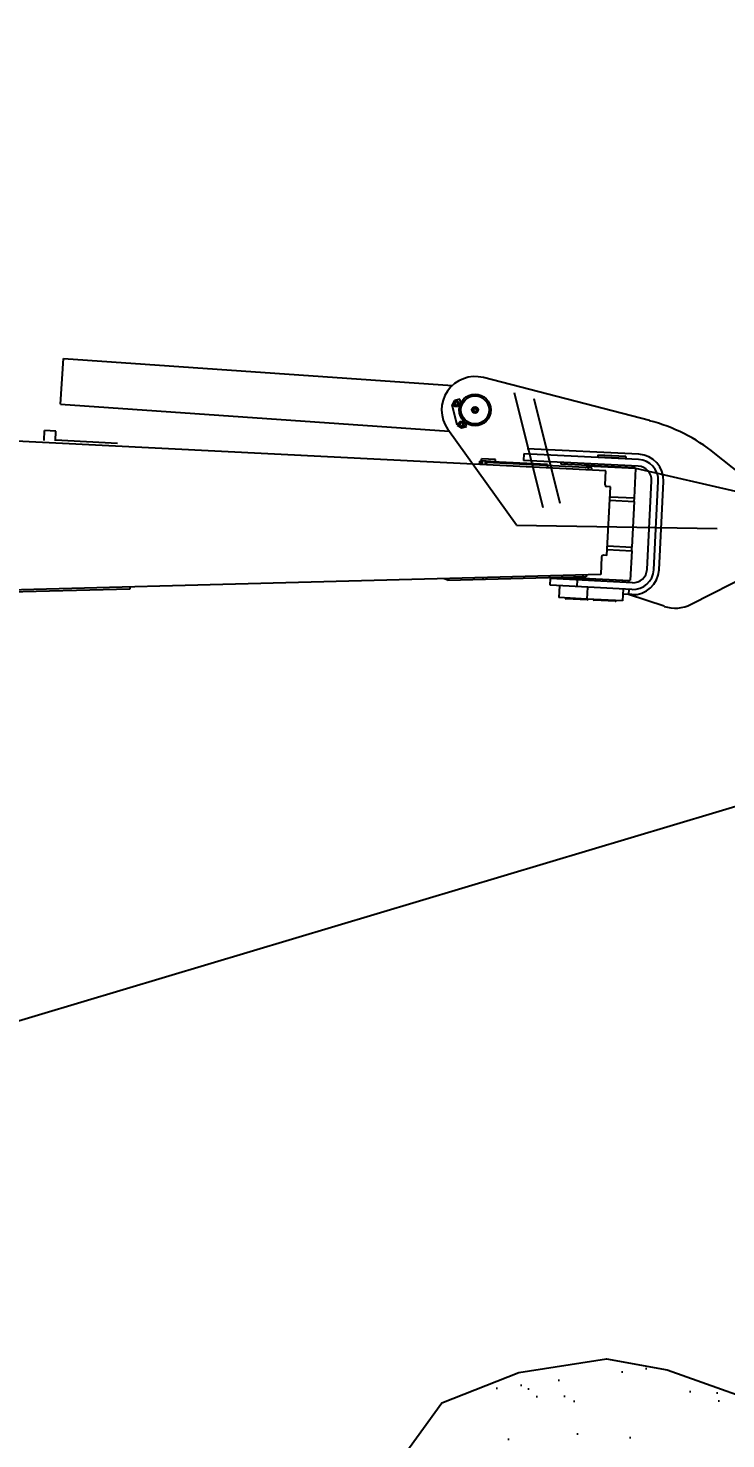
# Model space of a CAD drawing. Header units: metres. Extents: x -81 to 63023, y -186 to 109005.
# Drawn here: x 154.33 to 156.235, y -76.983 to -73.13 of the extents above; entities that cross this region are included whole.
import ezdxf
from ezdxf import colors
from ezdxf.entities.mleader import LeaderData, LeaderLine
from ezdxf.math import Vec2, Vec3

# ---------------------------------------------------------------- set-up
doc = ezdxf.new("R2010")
doc.units = ezdxf.units.M
doc.layers.add('LIN010CO', color=2, linetype='Continuous')
doc.layers.add('TEXT025', color=7, linetype='Continuous')
doc.styles.add('ARIAL', font='arial.ttf')

# ---------------------------------------------------------------- blocks, each defined once
blk = doc.blocks.new('scavatrice posa tubi')
for p, q in [((2.4251, 2.4198), (2.4341, 2.5494)), ((2.4341, 2.5494), (3.5398, 2.4727)), ((4.1006, 2.3726), (3.6282, 2.495)), ((3.7981, 2.1247), (3.7166, 2.4518)), ((2.4251, 2.4198), (3.5306, 2.3431)), ((3.5463, 2.4298), (3.539, 2.4176)), ((3.5535, 2.3594), (3.539, 2.4176)), ((3.5608, 2.4334), (3.5463, 2.4298)), ((3.5465, 2.4195), (3.5477, 2.424)), ((3.5497, 2.4162), (3.5465, 2.4195)), ((3.5477, 2.424), (3.5525, 2.4251)), ((3.5545, 2.4174), (3.5497, 2.4162)), ((3.5525, 2.4251), (3.5557, 2.4218)), ((3.5557, 2.4218), (3.5545, 2.4174)), ((3.5636, 2.422), (3.5608, 2.4334)), ((3.8466, 2.1368), (3.7725, 2.4343)), ((3.6033, 2.4076), (3.6, 2.4043)), ((3.6, 2.4043), (3.6011, 2.3999)), ((3.6011, 2.3999), (3.6056, 2.3985)), ((3.6033, 2.4076), (3.6078, 2.4062)), ((3.6088, 2.4019), (3.6056, 2.3985)), ((3.6078, 2.4062), (3.6088, 2.4019)), ((2.3785, 2.3165), (2.3799, 2.3445)), ((2.4119, 2.3429), (2.3799, 2.3445)), ((2.4105, 2.3149), (2.4119, 2.3429)), ((3.7224, 2.0749), (3.5272, 2.3478)), ((3.5535, 2.3594), (3.5656, 2.3522)), ((3.5611, 2.3613), (3.5622, 2.3658)), ((3.5642, 2.358), (3.5611, 2.3613)), ((3.5622, 2.3658), (3.567, 2.367)), ((3.569, 2.3592), (3.5642, 2.358)), ((3.5656, 2.3522), (3.5802, 2.3558)), ((3.567, 2.367), (3.5702, 2.3636)), ((3.5702, 2.3636), (3.569, 2.3592)), ((3.5802, 2.3558), (3.5773, 2.3672)), ((3.9767, 2.2301), (2.2095, 2.319)), ((2.4106, 2.3179), (2.5876, 2.309)), ((4.0703, 2.277), (3.753, 2.2929)), ((3.6175, 2.2482), (3.6179, 2.2572)), ((3.626, 2.2568), (3.6179, 2.2572)), ((3.6219, 2.248), (3.6224, 2.257)), ((3.6227, 2.2579), (3.623, 2.2639)), ((3.6627, 2.2559), (3.6227, 2.2579)), ((3.663, 2.2619), (3.623, 2.2639)), ((3.6255, 2.2478), (3.626, 2.2578)), ((3.6339, 2.2474), (3.6344, 2.2564)), ((3.8109, 2.2475), (3.6344, 2.2564)), ((3.6371, 2.2562), (3.6372, 2.2572)), ((3.6373, 2.2472), (3.6376, 2.2532)), ((3.9362, 2.2382), (3.6376, 2.2532)), ((3.6387, 2.2531), (3.6388, 2.2561)), ((3.6594, 2.2551), (3.6595, 2.2561)), ((3.6627, 2.2559), (3.663, 2.2619)), ((3.7431, 2.2784), (3.7422, 2.2594)), ((4.0686, 2.243), (3.7422, 2.2594)), ((4.0695, 2.262), (3.7431, 2.2784)), ((3.8488, 2.2541), (3.8485, 2.2491)), ((3.9274, 2.2451), (3.8485, 2.2491)), ((3.9276, 2.2501), (3.9274, 2.2451)), ((3.9539, 2.2748), (3.9536, 2.2688)), ((4.0335, 2.2648), (3.9536, 2.2688)), ((4.0338, 2.2708), (3.9539, 2.2748)), ((3.9585, 2.2676), (3.9586, 2.2686)), ((4.0284, 2.2641), (4.0285, 2.2651)), ((4.0338, 2.2708), (4.0335, 2.2648)), ((4.4696, 2.1338), (4.287, 2.2795)), ((3.8109, 2.2475), (3.8105, 2.2385)), ((3.9221, 2.2389), (3.9223, 2.2434)), ((3.9223, 2.2434), (3.9233, 2.2443)), ((3.9233, 2.2443), (4.0611, 2.2374)), ((3.9268, 2.2326), (3.9271, 2.2386)), ((4.0572, 2.2386), (3.9274, 2.2451)), ((3.9359, 2.2322), (3.9362, 2.2382)), ((3.9747, 2.1902), (3.9767, 2.2301)), ((4.0574, 2.2436), (4.0572, 2.2386)), ((4.0579, 2.1528), (4.0621, 2.2363)), ((4.0611, 2.2374), (4.0621, 2.2363)), ((3.9894, 2.1845), (3.9794, 2.185)), ((3.9796, 1.9892), (3.9894, 2.1845)), ((4.0938, 1.9495), (4.1065, 2.2011)), ((4.1128, 1.9485), (4.1255, 2.2001)), ((4.1278, 1.9478), (4.1404, 2.1994)), ((3.9875, 2.146), (4.0573, 2.1424)), ((3.988, 2.1563), (4.0579, 2.1528)), ((4.0573, 2.1424), (4.0507, 2.0128)), ((4.0573, 2.1424), (4.0579, 2.1528)), ((3.9809, 2.0163), (4.0507, 2.0128)), ((4.0503, 2.0024), (4.0507, 2.0128)), ((3.9644, 1.985), (3.9618, 1.9351)), ((3.9796, 1.9892), (3.9696, 1.9897)), ((3.9804, 2.0059), (4.0503, 2.0024)), ((4.0503, 2.0024), (4.0461, 1.9188)), ((3.9618, 1.9351), (2.1878, 1.8881)), ((3.9207, 1.928), (3.5269, 1.9176)), ((3.8799, 1.9269), (3.8861, 1.926)), ((3.9064, 1.9276), (3.9063, 1.9259)), ((3.9115, 1.9337), (3.9116, 1.9277)), ((3.9206, 1.934), (3.9207, 1.928)), ((4.2194, 1.8501), (4.3913, 1.938)), ((2.6222, 1.8936), (2.2283, 1.8832)), ((2.622, 1.8996), (2.6222, 1.8936)), ((3.5167, 1.9233), (3.5268, 1.9196)), ((3.5267, 1.9236), (3.5269, 1.9176)), ((3.6266, 1.9262), (3.6268, 1.9202)), ((3.8182, 1.9043), (3.8191, 1.9233)), ((4.0509, 1.8926), (3.8182, 1.9043)), ((4.0519, 1.9116), (3.8191, 1.9233)), ((3.8321, 1.9226), (3.8322, 1.9256)), ((3.8445, 1.903), (3.8428, 1.869)), ((3.8526, 1.9262), (3.8855, 1.9216)), ((3.8863, 1.9215), (3.9111, 1.9203)), ((3.8865, 1.926), (3.9072, 1.925)), ((3.895, 1.9004), (3.896, 1.9194)), ((3.9061, 1.9205), (3.906, 1.9189)), ((3.9063, 1.9259), (3.9073, 1.9248)), ((3.9073, 1.9248), (4.0451, 1.9179)), ((3.911, 1.9186), (3.9112, 1.9236)), ((4.041, 1.9171), (3.9112, 1.9236)), ((3.9242, 1.8989), (3.9225, 1.865)), ((4.0256, 1.8938), (4.0239, 1.8599)), ((4.0408, 1.9121), (4.041, 1.9171)), ((4.0418, 1.893), (4.0411, 1.8781)), ((4.0451, 1.9179), (4.0461, 1.9188)), ((3.9225, 1.865), (3.8428, 1.869)), ((3.9234, 1.863), (3.8635, 1.866)), ((4.0239, 1.8599), (3.9225, 1.865)), ((4.0031, 1.859), (3.9431, 1.862)), ((4.0502, 1.8776), (4.0249, 1.8789)), ((4.1421, 1.8443), (4.0411, 1.8781))]:
    blk.add_line(p, q)
for points in [[(4.0611, 2.2374), (4.358, 2.1689)], [(3.7224, 2.0749), (4.293, 2.0657)]]:
    blk.add_lwpolyline(points)
for centre, radius in [((3.5511, 2.4207), 0.008), ((3.6044, 2.4031), 0.045), ((3.6044, 2.4031), 0.04), ((3.6044, 2.4031), 0.009), ((3.6044, 2.4031), 0.008), ((3.6044, 2.4031), 0.00692), ((3.6044, 2.4031), 0.0065), ((3.5656, 2.3625), 0.008)]:
    blk.add_circle(centre, radius)
for centre, radius, start, end in [((3.6044, 2.4031), 0.095, 75.4764, 215.5768), ((3.9753, 1.8887), 0.4998, 51.4252, 75.4764), ((4.0666, 2.2031), 0.059, 357.1208, 87.1208), ((4.0666, 2.2031), 0.074, 357.1208, 87.1208), ((4.0666, 2.2031), 0.04, 357.1208, 87.1208), ((3.9797, 2.1899), 0.005, 177.1208, 267.1208), ((3.9693, 1.9847), 0.005, 87.1208, 177.1208), ((4.0539, 1.9515), 0.074, 267.1208, 357.1208), ((4.0539, 1.9515), 0.059, 267.1208, 357.1208), ((4.0539, 1.9515), 0.04, 267.1208, 357.1208), ((3.8867, 1.9305), 0.009, 262.0109, 267.1208), ((3.8867, 1.9305), 0.0045, 262.0109, 267.1208), ((3.8636, 1.869), 0.003, 196.5933, 267.1208), ((3.9236, 1.866), 0.003, 267.1208, 337.6484), ((3.9433, 1.865), 0.003, 196.5933, 267.1208), ((4.0032, 1.8619), 0.003, 267.1208, 337.6484), ((4.1738, 1.9391), 0.1, 251.5081, 297.095)]:
    blk.add_arc(centre, radius, start, end)

msp = doc.modelspace()

# ---------------------------------------------------------------- hatches: boundary and pattern name
at = {"layer": 'LIN010CO', "linetype": 'Continuous', "lineweight": 0}
h = msp.add_hatch(dxfattribs=at)
h.set_pattern_fill('AR-CONC', color=256, scale=0.01, style=0)
h.set_pattern_definition([(50, (140.031, 0), (1.821847, -0.15939), [0.1905, -2.0955]), (355, (140.031, 0), (-0.352434, 1.91057), [0.1524, -1.676406]), (100.4514, (140.1828, -0.0133), (1.469412, 1.751178), [0.1619, -1.780902]), (46.1842, (140.031, 0.508), (2.71079, -0.420423), [0.28575, -3.14325]), (96.6356, (140.2568, 0.473), (2.37404, 2.47426), [0.24285, -2.671356]), (351.184, (140.031, 0.508), (2.37404, 2.47426), [0.2286, -2.5146]), (21, (140.285, 0.381), (1.516144, -1.022652), [0.1905, -2.0955]), (326, (140.285, 0.381), (0.61802, 1.84188), [0.1524, -1.6764]), (71.4514, (140.4113, 0.2958), (2.134164, 0.819228), [0.1619, -1.7809]), (37.5, (140.03094, 0), (0.030886, 0.8455504), [0, -1.65608, 0, -1.7018, 0, -1.68275]), (7.5, (140.0309, 0), (0.668197, 1.001806), [0, -0.97028, 0, -1.61798, 0, -0.64135]), (327.5, (139.4645, 0), (1.355906, -0.0572874), [0, -0.635, 0, -1.9812, 0, -2.6289]), (317.5, (139.2105, 0), (1.481292, 0.254265), [0, -0.8255, 0, -1.31572, 0, -1.8669])])
edge = h.paths.add_edge_path()
edge.add_line((185.1029, -58.1205), (185.1029, -52.3856))
edge.add_line((185.1029, -52.3856), (169.8783, -53.2284))
edge.add_line((169.8783, -53.2284), (158.1879, -73.4767))
edge.add_line((158.1879, -73.4767), (158.1879, -77.5829))
edge.add_line((158.1879, -77.5829), (151.5056, -77.5829))
edge.add_line((151.5056, -77.5829), (151.5056, -78.1619))
edge.add_line((151.5056, -78.1619), (147.8233, -78.1619))
edge.add_line((147.8233, -78.1619), (138.2208, -78.3667))
edge.add_line((138.2208, -78.3667), (138.2208, -84.0773))
edge.add_line((138.2208, -84.0773), (147.8794, -83.888))
edge.add_line((147.8794, -83.888), (157.2318, -83.888))
edge.add_line((157.2318, -83.888), (157.2318, -83.309))
edge.add_line((157.2318, -83.309), (161.2318, -83.309))
edge.add_line((161.2318, -83.309), (161.2318, -81.3526))
edge.add_line((161.2318, -81.3526), (163.9141, -81.3526))
edge.add_line((163.9141, -81.3526), (163.9141, -75.011))
edge.add_line((163.9141, -75.011), (168.8588, -66.4466))
edge.add_arc((183.0389, -74.6335), 16.3739, 92.93915, 150, ccw=False)
edge.add_line((182.1993, -58.2812), (185.1029, -58.1205))
at = {"layer": 'LIN010CO'}
h = msp.add_hatch(dxfattribs=at)
h.set_pattern_fill('AR-SAND', color=256, scale=0.005)
h.paths.add_polyline_path([(158.1879, -76.7493), (158.003, -76.7493), (157.6504, -76.8767), (157.4479, -76.9367), (157.2003, -77.0117), (157.0353, -77.0192), (156.7577, -77.0342), (156.4127, -76.9142), (156.0751, -76.7943), (155.9101, -76.7643), (155.6701, -76.8018), (155.46, -76.8842), (155.3025, -77.1017), (154.9917, -77.5829), (158.1879, -77.5829)])

# ---------------------------------------------------------------- linework, layer by layer
msp.add_lwpolyline([(154.9878, -77.5888), (155.3025, -77.1017), (155.46, -76.8842), (155.6701, -76.8018), (155.9101, -76.7643), (156.0751, -76.7943), (156.4127, -76.9142), (156.7577, -77.0342), (157.0353, -77.0192), (157.2003, -77.0117), (157.4479, -76.9367), (157.6504, -76.8767), (158.003, -76.7493), (158.1879, -76.7493)])

# ---------------------------------------------------------------- block references
at = {"xscale": 0.96, "yscale": 0.96, "zscale": 0.96}
msp.add_blockref('scavatrice posa tubi', (152.0905, -76.4793), dxfattribs=at)

# ---------------------------------------------------------------- next in the draw order: leaders
at = {"layer": 'TEXT025'}
ml = msp.add_multileader_mtext('Standard', dxfattribs=at)
ml.set_content("EXCAVATEUR  POUR \\PCHARGER LE MATÉRIEL \\PD'EXCAVATION SUR CAMION", color=1, style='ARIAL')
ml.set_leader_properties(color=6, linetype='Continuous')
ml.build(insert=Vec2(0, 0))
ml.multileader.update_dxf_attribs({"text_left_attachment_type": 2, "text_right_attachment_type": 2, "dogleg_length": 0.36, "arrow_head_size": 0.7, "scale": 2})
ctx = ml.context
ctx.base_point, ctx.scale, ctx.char_height, ctx.arrow_head_size, ctx.landing_gap_size, ctx.plane_origin = Vec3(162.6168, -73.5678), 2, 0.5, 0.7, 0.2, Vec3(157.6125, -84.2373)
ctx.left_attachment, ctx.right_attachment = 2, 2
notes = []
notes.append((ctx, [(0, (1, 1, 0), (161.8968, -73.5678), (1, 0), 0.72, [(0, [(152.7824, -76.296)], 0, [])])]))
ctx.mtext.insert, ctx.mtext.flow_direction = Vec3(162.8168, -72.4082), 5
ctx.mtext.has_bg_fill, ctx.mtext.bg_color, ctx.mtext.bg_scale_factor, ctx.mtext.bg_transparency, ctx.mtext.use_window_bg_color = 1, -1073741824, 1.1, 0, 1
for ctx, leaders in notes:
    for number, flags, end, landing, length, lines in leaders:
        leader = LeaderData()
        leader.index, (leader.has_last_leader_line, leader.has_dogleg_vector, leader.attachment_direction) = number, flags
        leader.last_leader_point, leader.dogleg_vector, leader.dogleg_length = Vec3(end), Vec3(landing), length
        for number, points, colour, breaks in lines:
            line = LeaderLine()
            line.index, line.vertices, line.color, line.breaks = number, Vec3.list(points), colors.encode_raw_color(colour), breaks
            leader.lines.append(line)
        ctx.leaders.append(leader)

# ---------------------------------------------------------------- next in the draw order: leaders
ml = msp.add_multileader_mtext('Standard', dxfattribs=at)
ml.set_content('TRANSPORT DU \\PMATERIEL AU DÉPÔT', color=1, style='ARIAL')
ml.set_leader_properties(color=6, linetype='Continuous')
ml.build(insert=Vec2(0, 0))
ml.multileader.update_dxf_attribs({"text_left_attachment_type": 2, "text_right_attachment_type": 2, "dogleg_length": 0.36, "arrow_head_size": 0.7, "scale": 2})
ctx = ml.context
ctx.base_point, ctx.scale, ctx.char_height, ctx.arrow_head_size, ctx.landing_gap_size, ctx.plane_origin = Vec3(153.2538, -79.5079), 2, 0.5, 0.7, 0.2, Vec3(144.532, -84.4657)
ctx.left_attachment, ctx.right_attachment = 2, 2
notes = []
notes.append((ctx, [(0, (1, 1, 0), (152.5338, -79.5079), (1, 0), 0.72, [(0, [(145.2431, -76.4125)], 0, [])])]))
ctx.mtext.insert, ctx.mtext.flow_direction = Vec3(153.4538, -78.7694), 5
ctx.mtext.has_bg_fill, ctx.mtext.bg_color, ctx.mtext.bg_scale_factor, ctx.mtext.bg_transparency, ctx.mtext.use_window_bg_color = 1, -1073741824, 1.1, 0, 1
for ctx, leaders in notes:
    for number, flags, end, landing, length, lines in leaders:
        leader = LeaderData()
        leader.index, (leader.has_last_leader_line, leader.has_dogleg_vector, leader.attachment_direction) = number, flags
        leader.last_leader_point, leader.dogleg_vector, leader.dogleg_length = Vec3(end), Vec3(landing), length
        for number, points, colour, breaks in lines:
            line = LeaderLine()
            line.index, line.vertices, line.color, line.breaks = number, Vec3.list(points), colors.encode_raw_color(colour), breaks
            leader.lines.append(line)
        ctx.leaders.append(leader)

doc.saveas('drawing.dxf')
